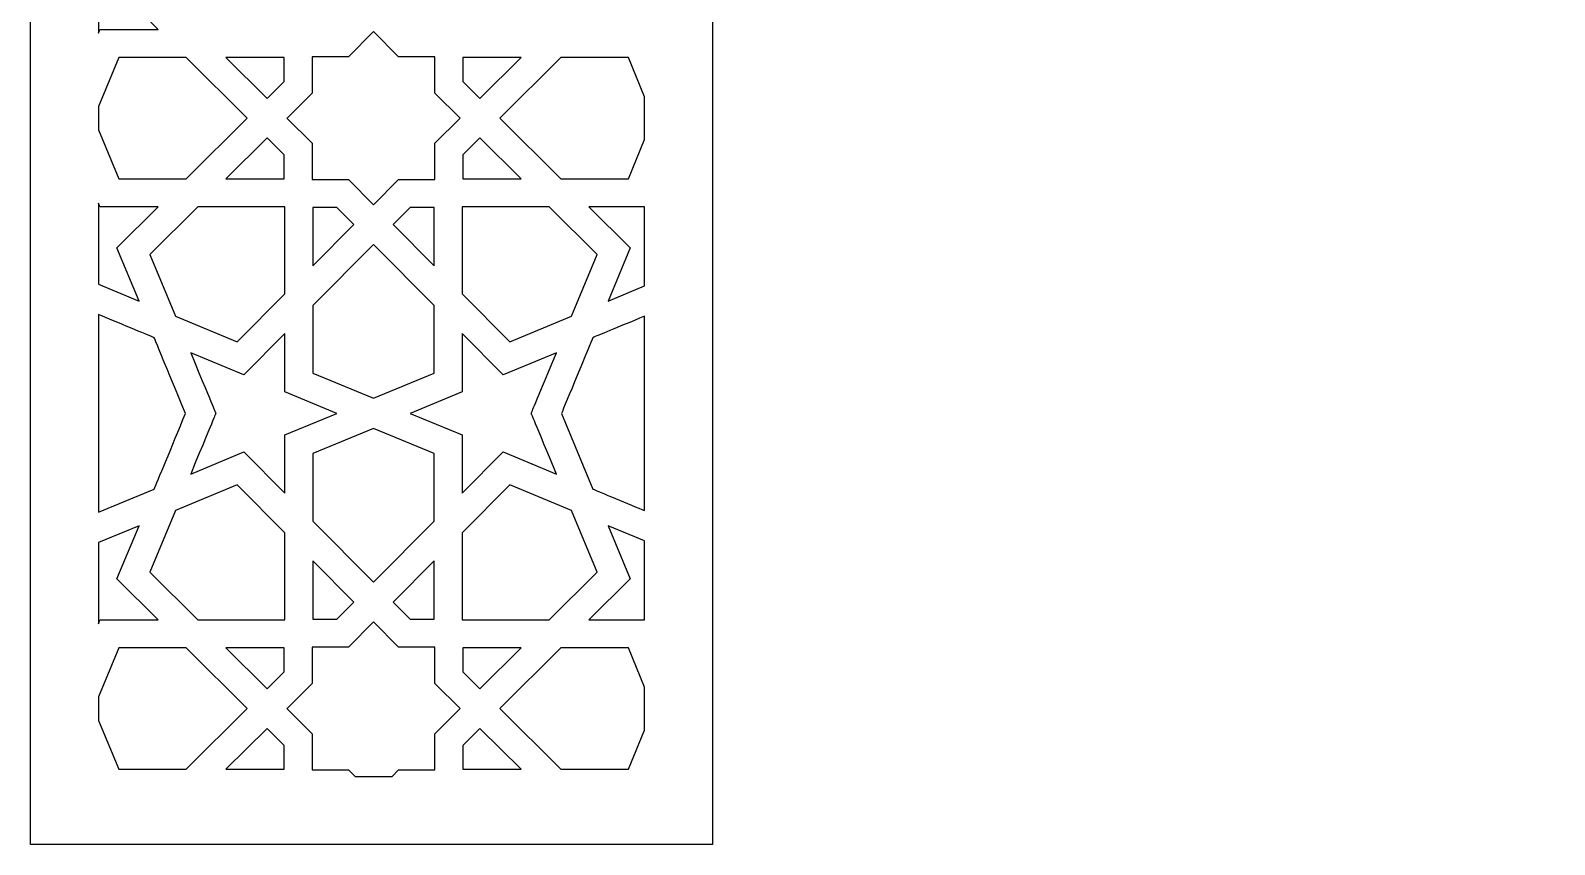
# Model space of a CAD drawing. Header units: millimetres. Extents: x -71 to 72, y -100 to 100.
# Drawn here: x -71.4 to 0, y -99.8 to -61.7 of the extents above; entities that cross this region are included whole.
import ezdxf

# ---------------------------------------------------------------- set-up
doc = ezdxf.new("R2010")
doc.units = ezdxf.units.MM
doc.header["$MEASUREMENT"] = 0
doc.layers.add('layer 1', color=7, linetype='Continuous')

msp = doc.modelspace()

# ---------------------------------------------------------------- linework, layer by layer
at = {"layer": 'layer 1', "color": 250}
for points, knots in [([(-71.4375, 100.1639), (-71.4375, 100.1639), (-71.4375, -99.8361), (-71.4375, -99.8361), (-71.4375, -99.8361), (-71.4375, -99.8361), (-39.4469, -99.8361), (-39.4469, -99.8361), (-39.4469, -99.8361), (-39.4469, -99.8361), (-39.4469, 31.5595), (-39.4469, 31.5595), (-39.4469, 31.5595), (-39.4469, 53.3323), (-21.7336, 71.0456), (0.0392, 71.0456), (0.0392, 71.0456), (21.8115, 71.0456), (39.5249, 53.3323), (39.5249, 31.5595), (39.5249, 31.5595), (39.5249, 31.5595), (39.5249, -99.8361), (39.5249, -99.8361), (39.5249, -99.8361), (39.5249, -99.8361), (71.5155, -99.8361), (71.5155, -99.8361), (71.5155, -99.8361), (71.5155, -99.8361), (71.5155, 100.1639), (71.5155, 100.1639), (71.5155, 100.1639), (71.5155, 100.1639), (-71.4375, 100.1639), (-71.4375, 100.1639)], [0, 0, 0, 0, 0.1, 0.1, 0.1, 0.1, 0.2, 0.2, 0.2, 0.2, 0.3, 0.3, 0.3, 0.3, 0.4, 0.4, 0.4, 0.4, 0.5, 0.5, 0.5, 0.5, 0.6, 0.6, 0.6, 0.6, 0.7, 0.7, 0.7, 0.7, 0.8, 0.8, 0.8, 0.8, 1, 1, 1, 1]), ([(-67.3806, -59.7048), (-67.3806, -59.7048), (-65.4473, -61.6292), (-65.4473, -61.6292), (-65.4473, -61.6292), (-65.4473, -61.6292), (-68.1778, -61.6292), (-68.1778, -61.6292), (-68.1778, -61.6292), (-68.1778, -61.6292), (-68.2511, -61.8063), (-68.2511, -61.8063), (-68.2511, -61.8063), (-68.2511, -61.8063), (-68.2511, -58.0002), (-68.2511, -58.0002), (-68.2511, -58.0002), (-68.2511, -58.0002), (-66.3461, -57.2107), (-66.3461, -57.2107), (-66.3461, -57.2107), (-66.3461, -57.2107), (-67.3806, -59.7048), (-67.3806, -59.7048)], [0, 0, 0, 0, 0.1428571, 0.1428571, 0.1428571, 0.1428571, 0.2857143, 0.2857143, 0.2857143, 0.2857143, 0.4285714, 0.4285714, 0.4285714, 0.4285714, 0.5714286, 0.5714286, 0.5714286, 0.5714286, 0.7142857, 0.7142857, 0.7142857, 0.7142857, 1, 1, 1, 1]), ([(-59.4078, -65.7874), (-59.4078, -65.7874), (-59.4039, -65.7835), (-59.4039, -65.7835), (-59.4039, -65.7835), (-59.4039, -65.7835), (-59.4056, -65.7818), (-59.4056, -65.7818), (-59.4056, -65.7818), (-59.4056, -65.7818), (-58.2232, -64.6112), (-58.2232, -64.6112), (-58.2232, -64.6112), (-58.2232, -64.6112), (-58.2232, -62.9105), (-58.2232, -62.9105), (-58.2232, -62.9105), (-58.2232, -62.9105), (-56.5226, -62.9105), (-56.5226, -62.9105), (-56.5226, -62.9105), (-56.5226, -62.9105), (-55.3493, -61.7255), (-55.3493, -61.7255), (-55.3493, -61.7255), (-55.3493, -61.7255), (-55.3455, -61.7294), (-55.3455, -61.7294), (-55.3455, -61.7294), (-55.3455, -61.7294), (-55.3443, -61.7283), (-55.3443, -61.7283), (-55.3443, -61.7283), (-55.3443, -61.7283), (-54.1737, -62.9105), (-54.1737, -62.9105), (-54.1737, -62.9105), (-54.1737, -62.9105), (-52.4732, -62.9105), (-52.4732, -62.9105), (-52.4732, -62.9105), (-52.4732, -62.9105), (-52.4732, -64.6112), (-52.4732, -64.6112), (-52.4732, -64.6112), (-52.4732, -64.6112), (-51.287, -65.7856), (-51.287, -65.7856), (-51.287, -65.7856), (-51.287, -65.7856), (-52.4732, -66.96), (-52.4732, -66.96), (-52.4732, -66.96), (-52.4732, -66.96), (-52.4732, -68.6605), (-52.4732, -68.6605), (-52.4732, -68.6605), (-52.4732, -68.6605), (-54.1737, -68.6605), (-54.1737, -68.6605), (-54.1737, -68.6605), (-54.1737, -68.6605), (-55.3471, -69.8457), (-55.3471, -69.8457), (-55.3471, -69.8457), (-55.3471, -69.8457), (-55.351, -69.8419), (-55.351, -69.8419), (-55.351, -69.8419), (-55.351, -69.8419), (-55.3521, -69.843), (-55.3521, -69.843), (-55.3521, -69.843), (-55.3521, -69.843), (-56.5226, -68.6605), (-56.5226, -68.6605), (-56.5226, -68.6605), (-56.5226, -68.6605), (-58.2232, -68.6605), (-58.2232, -68.6605), (-58.2232, -68.6605), (-58.2232, -68.6605), (-58.2232, -66.96), (-58.2232, -66.96), (-58.2232, -66.96), (-58.2232, -66.96), (-59.4078, -65.7874), (-59.4078, -65.7874)], [0, 0, 0, 0, 0.0434783, 0.0434783, 0.0434783, 0.0434783, 0.0869565, 0.0869565, 0.0869565, 0.0869565, 0.1304348, 0.1304348, 0.1304348, 0.1304348, 0.173913, 0.173913, 0.173913, 0.173913, 0.2173913, 0.2173913, 0.2173913, 0.2173913, 0.2608696, 0.2608696, 0.2608696, 0.2608696, 0.3043478, 0.3043478, 0.3043478, 0.3043478, 0.3478261, 0.3478261, 0.3478261, 0.3478261, 0.3913043, 0.3913043, 0.3913043, 0.3913043, 0.4347826, 0.4347826, 0.4347826, 0.4347826, 0.4782609, 0.4782609, 0.4782609, 0.4782609, 0.5217391, 0.5217391, 0.5217391, 0.5217391, 0.5652174, 0.5652174, 0.5652174, 0.5652174, 0.6086957, 0.6086957, 0.6086957, 0.6086957, 0.6521739, 0.6521739, 0.6521739, 0.6521739, 0.6956522, 0.6956522, 0.6956522, 0.6956522, 0.7391304, 0.7391304, 0.7391304, 0.7391304, 0.7826087, 0.7826087, 0.7826087, 0.7826087, 0.826087, 0.826087, 0.826087, 0.826087, 0.8695652, 0.8695652, 0.8695652, 0.8695652, 0.9130435, 0.9130435, 0.9130435, 0.9130435, 1, 1, 1, 1]), ([(-64.1296, -62.9415), (-64.1296, -62.9415), (-61.2709, -65.7856), (-61.2709, -65.7856), (-61.2709, -65.7856), (-61.2709, -65.7856), (-64.1296, -68.6297), (-64.1296, -68.6297), (-64.1296, -68.6297), (-64.1296, -68.6297), (-67.3006, -68.6297), (-67.3006, -68.6297), (-67.3006, -68.6297), (-67.3006, -68.6297), (-68.2511, -66.3345), (-68.2511, -66.3345), (-68.2511, -66.3345), (-68.2511, -66.3345), (-68.2511, -65.2367), (-68.2511, -65.2367), (-68.2511, -65.2367), (-68.2511, -65.2367), (-67.3006, -62.9415), (-67.3006, -62.9415), (-67.3006, -62.9415), (-67.3006, -62.9415), (-64.1296, -62.9415), (-64.1296, -62.9415)], [0, 0, 0, 0, 0.125, 0.125, 0.125, 0.125, 0.25, 0.25, 0.25, 0.25, 0.375, 0.375, 0.375, 0.375, 0.5, 0.5, 0.5, 0.5, 0.625, 0.625, 0.625, 0.625, 0.75, 0.75, 0.75, 0.75, 1, 1, 1, 1]), ([(-59.5351, -62.9415), (-59.5351, -62.9415), (-59.5351, -64.0641), (-59.5351, -64.0641), (-59.5351, -64.0641), (-59.5351, -64.0641), (-60.3395, -64.8614), (-60.3395, -64.8614), (-60.3395, -64.8614), (-60.3395, -64.8614), (-62.2689, -62.9415), (-62.2689, -62.9415), (-62.2689, -62.9415), (-62.2689, -62.9415), (-59.5351, -62.9415), (-59.5351, -62.9415)], [0, 0, 0, 0, 0.2, 0.2, 0.2, 0.2, 0.4, 0.4, 0.4, 0.4, 0.6, 0.6, 0.6, 0.6, 1, 1, 1, 1]), ([(-51.1613, -64.0641), (-51.1613, -64.0641), (-51.1613, -62.9415), (-51.1613, -62.9415), (-51.1613, -62.9415), (-51.1613, -62.9415), (-48.4276, -62.9415), (-48.4276, -62.9415), (-48.4276, -62.9415), (-48.4276, -62.9415), (-50.3569, -64.8614), (-50.3569, -64.8614), (-50.3569, -64.8614), (-50.3569, -64.8614), (-51.1613, -64.0641), (-51.1613, -64.0641)], [0, 0, 0, 0, 0.2, 0.2, 0.2, 0.2, 0.4, 0.4, 0.4, 0.4, 0.6, 0.6, 0.6, 0.6, 1, 1, 1, 1]), ([(-46.5668, -68.6297), (-46.5668, -68.6297), (-49.4255, -65.7856), (-49.4255, -65.7856), (-49.4255, -65.7856), (-49.4255, -65.7856), (-46.5668, -62.9415), (-46.5668, -62.9415), (-46.5668, -62.9415), (-46.5668, -62.9415), (-43.3958, -62.9415), (-43.3958, -62.9415), (-43.3958, -62.9415), (-43.3958, -62.9415), (-42.6333, -64.7824), (-42.6333, -64.7824), (-42.6333, -64.7824), (-42.6333, -64.7824), (-42.6333, -66.7885), (-42.6333, -66.7885), (-42.6333, -66.7885), (-42.6333, -66.7885), (-43.3958, -68.6297), (-43.3958, -68.6297), (-43.3958, -68.6297), (-43.3958, -68.6297), (-46.5668, -68.6297), (-46.5668, -68.6297)], [0, 0, 0, 0, 0.125, 0.125, 0.125, 0.125, 0.25, 0.25, 0.25, 0.25, 0.375, 0.375, 0.375, 0.375, 0.5, 0.5, 0.5, 0.5, 0.625, 0.625, 0.625, 0.625, 0.75, 0.75, 0.75, 0.75, 1, 1, 1, 1]), ([(-59.5351, -67.5072), (-59.5351, -67.5072), (-59.5351, -68.6297), (-59.5351, -68.6297), (-59.5351, -68.6297), (-59.5351, -68.6297), (-62.2689, -68.6297), (-62.2689, -68.6297), (-62.2689, -68.6297), (-62.2689, -68.6297), (-60.3395, -66.7098), (-60.3395, -66.7098), (-60.3395, -66.7098), (-60.3395, -66.7098), (-59.5351, -67.5072), (-59.5351, -67.5072)], [0, 0, 0, 0, 0.2, 0.2, 0.2, 0.2, 0.4, 0.4, 0.4, 0.4, 0.6, 0.6, 0.6, 0.6, 1, 1, 1, 1]), ([(-51.1613, -68.6297), (-51.1613, -68.6297), (-51.1613, -67.5072), (-51.1613, -67.5072), (-51.1613, -67.5072), (-51.1613, -67.5072), (-50.3569, -66.7098), (-50.3569, -66.7098), (-50.3569, -66.7098), (-50.3569, -66.7098), (-48.4276, -68.6297), (-48.4276, -68.6297), (-48.4276, -68.6297), (-48.4276, -68.6297), (-51.1613, -68.6297), (-51.1613, -68.6297)], [0, 0, 0, 0, 0.2, 0.2, 0.2, 0.2, 0.4, 0.4, 0.4, 0.4, 0.6, 0.6, 0.6, 0.6, 1, 1, 1, 1]), ([(-67.3806, -71.866), (-67.3806, -71.866), (-66.3461, -74.3606), (-66.3461, -74.3606), (-66.3461, -74.3606), (-66.3461, -74.3606), (-68.2511, -73.5711), (-68.2511, -73.5711), (-68.2511, -73.5711), (-68.2511, -73.5711), (-68.2511, -69.7645), (-68.2511, -69.7645), (-68.2511, -69.7645), (-68.2511, -69.7645), (-68.1778, -69.9418), (-68.1778, -69.9418), (-68.1778, -69.9418), (-68.1778, -69.9418), (-65.4473, -69.9418), (-65.4473, -69.9418), (-65.4473, -69.9418), (-65.4473, -69.9418), (-67.3806, -71.866), (-67.3806, -71.866)], [0, 0, 0, 0, 0.1428571, 0.1428571, 0.1428571, 0.1428571, 0.2857143, 0.2857143, 0.2857143, 0.2857143, 0.4285714, 0.4285714, 0.4285714, 0.4285714, 0.5714286, 0.5714286, 0.5714286, 0.5714286, 0.7142857, 0.7142857, 0.7142857, 0.7142857, 1, 1, 1, 1]), ([(-59.5044, -69.9418), (-59.5044, -69.9418), (-59.5044, -74.0254), (-59.5044, -74.0254), (-59.5044, -74.0254), (-59.5044, -74.0254), (-61.7382, -76.2698), (-61.7382, -76.2698), (-61.7382, -76.2698), (-61.7382, -76.2698), (-64.6326, -75.0693), (-64.6326, -75.0693), (-64.6326, -75.0693), (-64.6326, -75.0693), (-65.8323, -72.1754), (-65.8323, -72.1754), (-65.8323, -72.1754), (-65.8323, -72.1754), (-63.5879, -69.9418), (-63.5879, -69.9418), (-63.5879, -69.9418), (-63.5879, -69.9418), (-59.5044, -69.9418), (-59.5044, -69.9418)], [0, 0, 0, 0, 0.1428571, 0.1428571, 0.1428571, 0.1428571, 0.2857143, 0.2857143, 0.2857143, 0.2857143, 0.4285714, 0.4285714, 0.4285714, 0.4285714, 0.5714286, 0.5714286, 0.5714286, 0.5714286, 0.7142857, 0.7142857, 0.7142857, 0.7142857, 1, 1, 1, 1]), ([(-56.2723, -70.7767), (-56.2723, -70.7767), (-58.1925, -72.7061), (-58.1925, -72.7061), (-58.1925, -72.7061), (-58.1925, -72.7061), (-58.1925, -69.9724), (-58.1925, -69.9724), (-58.1925, -69.9724), (-58.1925, -69.9724), (-57.0698, -69.9724), (-57.0698, -69.9724), (-57.0698, -69.9724), (-57.0698, -69.9724), (-56.2723, -70.7767), (-56.2723, -70.7767)], [0, 0, 0, 0, 0.2, 0.2, 0.2, 0.2, 0.4, 0.4, 0.4, 0.4, 0.6, 0.6, 0.6, 0.6, 1, 1, 1, 1]), ([(-52.504, -69.9724), (-52.504, -69.9724), (-52.504, -72.7061), (-52.504, -72.7061), (-52.504, -72.7061), (-52.504, -72.7061), (-54.424, -70.7767), (-54.424, -70.7767), (-54.424, -70.7767), (-54.424, -70.7767), (-53.6265, -69.9724), (-53.6265, -69.9724), (-53.6265, -69.9724), (-53.6265, -69.9724), (-52.504, -69.9724), (-52.504, -69.9724)], [0, 0, 0, 0, 0.2, 0.2, 0.2, 0.2, 0.4, 0.4, 0.4, 0.4, 0.6, 0.6, 0.6, 0.6, 1, 1, 1, 1]), ([(-48.9583, -76.2698), (-48.9583, -76.2698), (-51.192, -74.0254), (-51.192, -74.0254), (-51.192, -74.0254), (-51.192, -74.0254), (-51.192, -69.9418), (-51.192, -69.9418), (-51.192, -69.9418), (-51.192, -69.9418), (-47.1084, -69.9418), (-47.1084, -69.9418), (-47.1084, -69.9418), (-47.1084, -69.9418), (-44.8641, -72.1754), (-44.8641, -72.1754), (-44.8641, -72.1754), (-44.8641, -72.1754), (-46.0653, -75.0697), (-46.0653, -75.0697), (-46.0653, -75.0697), (-46.0653, -75.0697), (-48.9583, -76.2698), (-48.9583, -76.2698)], [0, 0, 0, 0, 0.1428571, 0.1428571, 0.1428571, 0.1428571, 0.2857143, 0.2857143, 0.2857143, 0.2857143, 0.4285714, 0.4285714, 0.4285714, 0.4285714, 0.5714286, 0.5714286, 0.5714286, 0.5714286, 0.7142857, 0.7142857, 0.7142857, 0.7142857, 1, 1, 1, 1]), ([(-43.3159, -71.866), (-43.3159, -71.866), (-45.249, -69.9418), (-45.249, -69.9418), (-45.249, -69.9418), (-45.249, -69.9418), (-42.6333, -69.9418), (-42.6333, -69.9418), (-42.6333, -69.9418), (-42.6333, -69.9418), (-42.6333, -73.6491), (-42.6333, -73.6491), (-42.6333, -73.6491), (-42.6333, -73.6491), (-44.3504, -74.3606), (-44.3504, -74.3606), (-44.3504, -74.3606), (-44.3504, -74.3606), (-43.3159, -71.866), (-43.3159, -71.866)], [0, 0, 0, 0, 0.1666667, 0.1666667, 0.1666667, 0.1666667, 0.3333333, 0.3333333, 0.3333333, 0.3333333, 0.5, 0.5, 0.5, 0.5, 0.6666667, 0.6666667, 0.6666667, 0.6666667, 1, 1, 1, 1]), ([(-58.1925, -74.567), (-58.1925, -74.567), (-55.3482, -71.7084), (-55.3482, -71.7084), (-55.3482, -71.7084), (-55.3482, -71.7084), (-52.504, -74.567), (-52.504, -74.567), (-52.504, -74.567), (-52.504, -74.567), (-52.504, -77.7382), (-52.504, -77.7382), (-52.504, -77.7382), (-52.504, -77.7382), (-55.3482, -78.9157), (-55.3482, -78.9157), (-55.3482, -78.9157), (-55.3482, -78.9157), (-58.1925, -77.7382), (-58.1925, -77.7382), (-58.1925, -77.7382), (-58.1925, -77.7382), (-58.1925, -74.567), (-58.1925, -74.567)], [0, 0, 0, 0, 0.1428571, 0.1428571, 0.1428571, 0.1428571, 0.2857143, 0.2857143, 0.2857143, 0.2857143, 0.4285714, 0.4285714, 0.4285714, 0.4285714, 0.5714286, 0.5714286, 0.5714286, 0.5714286, 0.7142857, 0.7142857, 0.7142857, 0.7142857, 1, 1, 1, 1]), ([(-64.1652, -79.6262), (-64.8098, -81.1816), (-65.4988, -82.8428), (-65.6389, -83.1775), (-65.6389, -83.1775), (-65.6389, -83.1775), (-68.2511, -84.261), (-68.2511, -84.261), (-68.2511, -84.261), (-68.2511, -84.261), (-68.2511, -74.991), (-68.2511, -74.991), (-68.2511, -74.991), (-67.4398, -75.3276), (-65.9424, -75.9481), (-65.6322, -76.0772), (-65.6322, -76.0772), (-65.5215, -76.3574), (-65.1004, -77.3701), (-64.1652, -79.6262)], [0, 0, 0, 0, 0.1666667, 0.1666667, 0.1666667, 0.1666667, 0.3333333, 0.3333333, 0.3333333, 0.3333333, 0.5, 0.5, 0.5, 0.5, 0.6666667, 0.6666667, 0.6666667, 0.6666667, 1, 1, 1, 1]), ([(-46.5311, -79.6262), (-46.3877, -79.2801), (-45.1947, -76.4071), (-45.0643, -76.0772), (-45.0643, -76.0772), (-44.8402, -75.9841), (-43.9667, -75.6215), (-42.6333, -75.069), (-42.6333, -75.069), (-42.6333, -75.069), (-42.6333, -84.1827), (-42.6333, -84.1827), (-42.6333, -84.1827), (-43.2723, -83.9177), (-44.8235, -83.2746), (-45.0587, -83.1773), (-45.0587, -83.1773), (-45.0587, -83.1773), (-46.5311, -79.6262), (-46.5311, -79.6262)], [0, 0, 0, 0, 0.1666667, 0.1666667, 0.1666667, 0.1666667, 0.3333333, 0.3333333, 0.3333333, 0.3333333, 0.5, 0.5, 0.5, 0.5, 0.6666667, 0.6666667, 0.6666667, 0.6666667, 1, 1, 1, 1]), ([(-63.9232, -76.7834), (-63.9232, -76.7834), (-61.4288, -77.8178), (-61.4288, -77.8178), (-61.4288, -77.8178), (-61.4288, -77.8178), (-59.5044, -75.8846), (-59.5044, -75.8846), (-59.5044, -75.8846), (-59.5044, -75.8846), (-59.5044, -78.6151), (-59.5044, -78.6151), (-59.5044, -78.6151), (-59.5044, -78.6151), (-57.063, -79.6262), (-57.063, -79.6262), (-57.063, -79.6262), (-57.063, -79.6262), (-59.5044, -80.6369), (-59.5044, -80.6369), (-59.5044, -80.6369), (-59.5044, -80.6369), (-59.5044, -83.3673), (-59.5044, -83.3673), (-59.5044, -83.3673), (-59.5044, -83.3673), (-61.4288, -81.4342), (-61.4288, -81.4342), (-61.4288, -81.4342), (-61.4288, -81.4342), (-63.9232, -82.4688), (-63.9232, -82.4688), (-63.9232, -82.4688), (-62.6825, -79.4755), (-62.8184, -79.8022), (-62.7443, -79.6262), (-62.7443, -79.6262), (-62.8147, -79.4582), (-62.7345, -79.6516), (-63.9232, -76.7834)], [0, 0, 0, 0, 0.0909091, 0.0909091, 0.0909091, 0.0909091, 0.1818182, 0.1818182, 0.1818182, 0.1818182, 0.2727273, 0.2727273, 0.2727273, 0.2727273, 0.3636364, 0.3636364, 0.3636364, 0.3636364, 0.4545455, 0.4545455, 0.4545455, 0.4545455, 0.5454545, 0.5454545, 0.5454545, 0.5454545, 0.6363636, 0.6363636, 0.6363636, 0.6363636, 0.7272727, 0.7272727, 0.7272727, 0.7272727, 0.8181818, 0.8181818, 0.8181818, 0.8181818, 1, 1, 1, 1]), ([(-47.9521, -79.6262), (-47.8813, -79.7945), (-48.0213, -79.4575), (-46.7731, -82.4688), (-46.7731, -82.4688), (-46.7731, -82.4688), (-49.2676, -81.4342), (-49.2676, -81.4342), (-49.2676, -81.4342), (-49.2676, -81.4342), (-51.192, -83.3673), (-51.192, -83.3673), (-51.192, -83.3673), (-51.192, -83.3673), (-51.192, -80.6369), (-51.192, -80.6369), (-51.192, -80.6369), (-51.192, -80.6369), (-53.6334, -79.6262), (-53.6334, -79.6262), (-53.6334, -79.6262), (-53.6334, -79.6262), (-51.192, -78.6151), (-51.192, -78.6151), (-51.192, -78.6151), (-51.192, -78.6151), (-51.192, -75.8846), (-51.192, -75.8846), (-51.192, -75.8846), (-51.192, -75.8846), (-49.2676, -77.8178), (-49.2676, -77.8178), (-49.2676, -77.8178), (-49.2676, -77.8178), (-46.7731, -76.7834), (-46.7731, -76.7834), (-46.7731, -76.7834), (-48.0047, -79.7542), (-47.8761, -79.4451), (-47.9521, -79.6262)], [0, 0, 0, 0, 0.0909091, 0.0909091, 0.0909091, 0.0909091, 0.1818182, 0.1818182, 0.1818182, 0.1818182, 0.2727273, 0.2727273, 0.2727273, 0.2727273, 0.3636364, 0.3636364, 0.3636364, 0.3636364, 0.4545455, 0.4545455, 0.4545455, 0.4545455, 0.5454545, 0.5454545, 0.5454545, 0.5454545, 0.6363636, 0.6363636, 0.6363636, 0.6363636, 0.7272727, 0.7272727, 0.7272727, 0.7272727, 0.8181818, 0.8181818, 0.8181818, 0.8181818, 1, 1, 1, 1]), ([(-55.3482, -80.3363), (-55.3482, -80.3363), (-52.504, -81.5138), (-52.504, -81.5138), (-52.504, -81.5138), (-52.504, -81.5138), (-52.504, -84.685), (-52.504, -84.685), (-52.504, -84.685), (-52.504, -84.685), (-55.3482, -87.5439), (-55.3482, -87.5439), (-55.3482, -87.5439), (-55.3482, -87.5439), (-58.1925, -84.685), (-58.1925, -84.685), (-58.1925, -84.685), (-58.1925, -84.685), (-58.1925, -81.5138), (-58.1925, -81.5138), (-58.1925, -81.5138), (-58.1925, -81.5138), (-55.3482, -80.3363), (-55.3482, -80.3363)], [0, 0, 0, 0, 0.1428571, 0.1428571, 0.1428571, 0.1428571, 0.2857143, 0.2857143, 0.2857143, 0.2857143, 0.4285714, 0.4285714, 0.4285714, 0.4285714, 0.5714286, 0.5714286, 0.5714286, 0.5714286, 0.7142857, 0.7142857, 0.7142857, 0.7142857, 1, 1, 1, 1]), ([(-64.6319, -84.1827), (-64.6319, -84.1827), (-61.7382, -82.9826), (-61.7382, -82.9826), (-61.7382, -82.9826), (-61.7382, -82.9826), (-59.5044, -85.2265), (-59.5044, -85.2265), (-59.5044, -85.2265), (-59.5044, -85.2265), (-59.5044, -89.3102), (-59.5044, -89.3102), (-59.5044, -89.3102), (-59.5044, -89.3102), (-63.5879, -89.3102), (-63.5879, -89.3102), (-63.5879, -89.3102), (-63.5879, -89.3102), (-65.8323, -87.0764), (-65.8323, -87.0764), (-65.8323, -87.0764), (-65.8323, -87.0764), (-64.6319, -84.1827), (-64.6319, -84.1827)], [0, 0, 0, 0, 0.1428571, 0.1428571, 0.1428571, 0.1428571, 0.2857143, 0.2857143, 0.2857143, 0.2857143, 0.4285714, 0.4285714, 0.4285714, 0.4285714, 0.5714286, 0.5714286, 0.5714286, 0.5714286, 0.7142857, 0.7142857, 0.7142857, 0.7142857, 1, 1, 1, 1]), ([(-51.192, -85.2265), (-51.192, -85.2265), (-48.9583, -82.9826), (-48.9583, -82.9826), (-48.9583, -82.9826), (-48.9583, -82.9826), (-46.0645, -84.1827), (-46.0645, -84.1827), (-46.0645, -84.1827), (-46.0645, -84.1827), (-44.8641, -87.0764), (-44.8641, -87.0764), (-44.8641, -87.0764), (-44.8641, -87.0764), (-47.1084, -89.3102), (-47.1084, -89.3102), (-47.1084, -89.3102), (-47.1084, -89.3102), (-51.192, -89.3102), (-51.192, -89.3102), (-51.192, -89.3102), (-51.192, -89.3102), (-51.192, -85.2265), (-51.192, -85.2265)], [0, 0, 0, 0, 0.1428571, 0.1428571, 0.1428571, 0.1428571, 0.2857143, 0.2857143, 0.2857143, 0.2857143, 0.4285714, 0.4285714, 0.4285714, 0.4285714, 0.5714286, 0.5714286, 0.5714286, 0.5714286, 0.7142857, 0.7142857, 0.7142857, 0.7142857, 1, 1, 1, 1]), ([(-67.3806, -87.3858), (-67.3806, -87.3858), (-65.4473, -89.3102), (-65.4473, -89.3102), (-65.4473, -89.3102), (-65.4473, -89.3102), (-68.1778, -89.3102), (-68.1778, -89.3102), (-68.1778, -89.3102), (-68.1778, -89.3102), (-68.2511, -89.4873), (-68.2511, -89.4873), (-68.2511, -89.4873), (-68.2511, -89.4873), (-68.2511, -85.6809), (-68.2511, -85.6809), (-68.2511, -85.6809), (-68.2511, -85.6809), (-66.3461, -84.8914), (-66.3461, -84.8914), (-66.3461, -84.8914), (-66.3461, -84.8914), (-67.3806, -87.3858), (-67.3806, -87.3858)], [0, 0, 0, 0, 0.1428571, 0.1428571, 0.1428571, 0.1428571, 0.2857143, 0.2857143, 0.2857143, 0.2857143, 0.4285714, 0.4285714, 0.4285714, 0.4285714, 0.5714286, 0.5714286, 0.5714286, 0.5714286, 0.7142857, 0.7142857, 0.7142857, 0.7142857, 1, 1, 1, 1]), ([(-43.3159, -87.3858), (-43.3159, -87.3858), (-44.3504, -84.8914), (-44.3504, -84.8914), (-44.3504, -84.8914), (-44.3504, -84.8914), (-42.6333, -85.6029), (-42.6333, -85.6029), (-42.6333, -85.6029), (-42.6333, -85.6029), (-42.6333, -89.3102), (-42.6333, -89.3102), (-42.6333, -89.3102), (-42.6333, -89.3102), (-45.249, -89.3102), (-45.249, -89.3102), (-45.249, -89.3102), (-45.249, -89.3102), (-43.3159, -87.3858), (-43.3159, -87.3858)], [0, 0, 0, 0, 0.1666667, 0.1666667, 0.1666667, 0.1666667, 0.3333333, 0.3333333, 0.3333333, 0.3333333, 0.5, 0.5, 0.5, 0.5, 0.6666667, 0.6666667, 0.6666667, 0.6666667, 1, 1, 1, 1]), ([(-58.1925, -89.2795), (-58.1925, -89.2795), (-58.1925, -86.5459), (-58.1925, -86.5459), (-58.1925, -86.5459), (-58.1925, -86.5459), (-56.2723, -88.4753), (-56.2723, -88.4753), (-56.2723, -88.4753), (-56.2723, -88.4753), (-57.0698, -89.2795), (-57.0698, -89.2795), (-57.0698, -89.2795), (-57.0698, -89.2795), (-58.1925, -89.2795), (-58.1925, -89.2795)], [0, 0, 0, 0, 0.2, 0.2, 0.2, 0.2, 0.4, 0.4, 0.4, 0.4, 0.6, 0.6, 0.6, 0.6, 1, 1, 1, 1]), ([(-52.504, -86.5459), (-52.504, -86.5459), (-52.504, -89.2795), (-52.504, -89.2795), (-52.504, -89.2795), (-52.504, -89.2795), (-53.6265, -89.2795), (-53.6265, -89.2795), (-53.6265, -89.2795), (-53.6265, -89.2795), (-54.424, -88.4753), (-54.424, -88.4753), (-54.424, -88.4753), (-54.424, -88.4753), (-52.504, -86.5459), (-52.504, -86.5459)], [0, 0, 0, 0, 0.2, 0.2, 0.2, 0.2, 0.4, 0.4, 0.4, 0.4, 0.6, 0.6, 0.6, 0.6, 1, 1, 1, 1]), ([(-59.4085, -93.4678), (-59.4085, -93.4678), (-59.4046, -93.4639), (-59.4046, -93.4639), (-59.4046, -93.4639), (-59.4046, -93.4639), (-59.4056, -93.4628), (-59.4056, -93.4628), (-59.4056, -93.4628), (-59.4056, -93.4628), (-58.2232, -92.2923), (-58.2232, -92.2923), (-58.2232, -92.2923), (-58.2232, -92.2923), (-58.2232, -90.5915), (-58.2232, -90.5915), (-58.2232, -90.5915), (-58.2232, -90.5915), (-56.5226, -90.5915), (-56.5226, -90.5915), (-56.5226, -90.5915), (-56.5226, -90.5915), (-55.3482, -89.4052), (-55.3482, -89.4052), (-55.3482, -89.4052), (-55.3482, -89.4052), (-54.1737, -90.5915), (-54.1737, -90.5915), (-54.1737, -90.5915), (-54.1737, -90.5915), (-52.4732, -90.5915), (-52.4732, -90.5915), (-52.4732, -90.5915), (-52.4732, -90.5915), (-52.4732, -92.2923), (-52.4732, -92.2923), (-52.4732, -92.2923), (-52.4732, -92.2923), (-51.287, -93.4664), (-51.287, -93.4664), (-51.287, -93.4664), (-51.287, -93.4664), (-52.4732, -94.6407), (-52.4732, -94.6407), (-52.4732, -94.6407), (-52.4732, -94.6407), (-52.4732, -96.3415), (-52.4732, -96.3415), (-52.4732, -96.3415), (-52.4732, -96.3415), (-54.1737, -96.3415), (-54.1737, -96.3415), (-54.1737, -96.3415), (-54.1737, -96.3415), (-54.4789, -96.6498), (-54.4789, -96.6498), (-54.4789, -96.6498), (-54.4789, -96.6498), (-56.2173, -96.6498), (-56.2173, -96.6498), (-56.2173, -96.6498), (-56.2173, -96.6498), (-56.5227, -96.3415), (-56.5227, -96.3415), (-56.5227, -96.3415), (-56.5227, -96.3415), (-58.2232, -96.3415), (-58.2232, -96.3415), (-58.2232, -96.3415), (-58.2232, -96.3415), (-58.2232, -94.6407), (-58.2232, -94.6407), (-58.2232, -94.6407), (-58.2232, -94.6407), (-59.4085, -93.4678), (-59.4085, -93.4678)], [0, 0, 0, 0, 0.05, 0.05, 0.05, 0.05, 0.1, 0.1, 0.1, 0.1, 0.15, 0.15, 0.15, 0.15, 0.2, 0.2, 0.2, 0.2, 0.25, 0.25, 0.25, 0.25, 0.3, 0.3, 0.3, 0.3, 0.35, 0.35, 0.35, 0.35, 0.4, 0.4, 0.4, 0.4, 0.45, 0.45, 0.45, 0.45, 0.5, 0.5, 0.5, 0.5, 0.55, 0.55, 0.55, 0.55, 0.6, 0.6, 0.6, 0.6, 0.65, 0.65, 0.65, 0.65, 0.7, 0.7, 0.7, 0.7, 0.75, 0.75, 0.75, 0.75, 0.8, 0.8, 0.8, 0.8, 0.85, 0.85, 0.85, 0.85, 0.9, 0.9, 0.9, 0.9, 1, 1, 1, 1]), ([(-64.1296, -90.6223), (-64.1296, -90.6223), (-61.2709, -93.4664), (-61.2709, -93.4664), (-61.2709, -93.4664), (-61.2709, -93.4664), (-64.1296, -96.3108), (-64.1296, -96.3108), (-64.1296, -96.3108), (-64.1296, -96.3108), (-67.3006, -96.3108), (-67.3006, -96.3108), (-67.3006, -96.3108), (-67.3006, -96.3108), (-68.2511, -94.0155), (-68.2511, -94.0155), (-68.2511, -94.0155), (-68.2511, -94.0155), (-68.2511, -92.9174), (-68.2511, -92.9174), (-68.2511, -92.9174), (-68.2511, -92.9174), (-67.3006, -90.6223), (-67.3006, -90.6223), (-67.3006, -90.6223), (-67.3006, -90.6223), (-64.1296, -90.6223), (-64.1296, -90.6223)], [0, 0, 0, 0, 0.125, 0.125, 0.125, 0.125, 0.25, 0.25, 0.25, 0.25, 0.375, 0.375, 0.375, 0.375, 0.5, 0.5, 0.5, 0.5, 0.625, 0.625, 0.625, 0.625, 0.75, 0.75, 0.75, 0.75, 1, 1, 1, 1]), ([(-59.5351, -90.6223), (-59.5351, -90.6223), (-59.5351, -91.7448), (-59.5351, -91.7448), (-59.5351, -91.7448), (-59.5351, -91.7448), (-60.3395, -92.5424), (-60.3395, -92.5424), (-60.3395, -92.5424), (-60.3395, -92.5424), (-62.2689, -90.6223), (-62.2689, -90.6223), (-62.2689, -90.6223), (-62.2689, -90.6223), (-59.5351, -90.6223), (-59.5351, -90.6223)], [0, 0, 0, 0, 0.2, 0.2, 0.2, 0.2, 0.4, 0.4, 0.4, 0.4, 0.6, 0.6, 0.6, 0.6, 1, 1, 1, 1]), ([(-51.1613, -91.7448), (-51.1613, -91.7448), (-51.1613, -90.6223), (-51.1613, -90.6223), (-51.1613, -90.6223), (-51.1613, -90.6223), (-48.4276, -90.6223), (-48.4276, -90.6223), (-48.4276, -90.6223), (-48.4276, -90.6223), (-50.3569, -92.5424), (-50.3569, -92.5424), (-50.3569, -92.5424), (-50.3569, -92.5424), (-51.1613, -91.7448), (-51.1613, -91.7448)], [0, 0, 0, 0, 0.2, 0.2, 0.2, 0.2, 0.4, 0.4, 0.4, 0.4, 0.6, 0.6, 0.6, 0.6, 1, 1, 1, 1]), ([(-46.5668, -90.6223), (-46.5668, -90.6223), (-43.3958, -90.6223), (-43.3958, -90.6223), (-43.3958, -90.6223), (-43.3958, -90.6223), (-42.6333, -92.4635), (-42.6333, -92.4635), (-42.6333, -92.4635), (-42.6333, -92.4635), (-42.6333, -94.4696), (-42.6333, -94.4696), (-42.6333, -94.4696), (-42.6333, -94.4696), (-43.3958, -96.3108), (-43.3958, -96.3108), (-43.3958, -96.3108), (-43.3958, -96.3108), (-46.5668, -96.3108), (-46.5668, -96.3108), (-46.5668, -96.3108), (-46.5668, -96.3108), (-49.4255, -93.4664), (-49.4255, -93.4664), (-49.4255, -93.4664), (-49.4255, -93.4664), (-46.5668, -90.6223), (-46.5668, -90.6223)], [0, 0, 0, 0, 0.125, 0.125, 0.125, 0.125, 0.25, 0.25, 0.25, 0.25, 0.375, 0.375, 0.375, 0.375, 0.5, 0.5, 0.5, 0.5, 0.625, 0.625, 0.625, 0.625, 0.75, 0.75, 0.75, 0.75, 1, 1, 1, 1]), ([(-59.5351, -95.1878), (-59.5351, -95.1878), (-59.5351, -96.3108), (-59.5351, -96.3108), (-59.5351, -96.3108), (-59.5351, -96.3108), (-62.2689, -96.3108), (-62.2689, -96.3108), (-62.2689, -96.3108), (-62.2689, -96.3108), (-60.3395, -94.3907), (-60.3395, -94.3907), (-60.3395, -94.3907), (-60.3395, -94.3907), (-59.5351, -95.1878), (-59.5351, -95.1878)], [0, 0, 0, 0, 0.2, 0.2, 0.2, 0.2, 0.4, 0.4, 0.4, 0.4, 0.6, 0.6, 0.6, 0.6, 1, 1, 1, 1]), ([(-51.1613, -95.1878), (-51.1613, -95.1878), (-50.3569, -94.3907), (-50.3569, -94.3907), (-50.3569, -94.3907), (-50.3569, -94.3907), (-48.4276, -96.3108), (-48.4276, -96.3108), (-48.4276, -96.3108), (-48.4276, -96.3108), (-51.1613, -96.3108), (-51.1613, -96.3108), (-51.1613, -96.3108), (-51.1613, -96.3108), (-51.1613, -95.1878), (-51.1613, -95.1878)], [0, 0, 0, 0, 0.2, 0.2, 0.2, 0.2, 0.4, 0.4, 0.4, 0.4, 0.6, 0.6, 0.6, 0.6, 1, 1, 1, 1])]:
    msp.add_open_spline(points, degree=3, knots=knots, dxfattribs=at)

doc.saveas('drawing.dxf')
